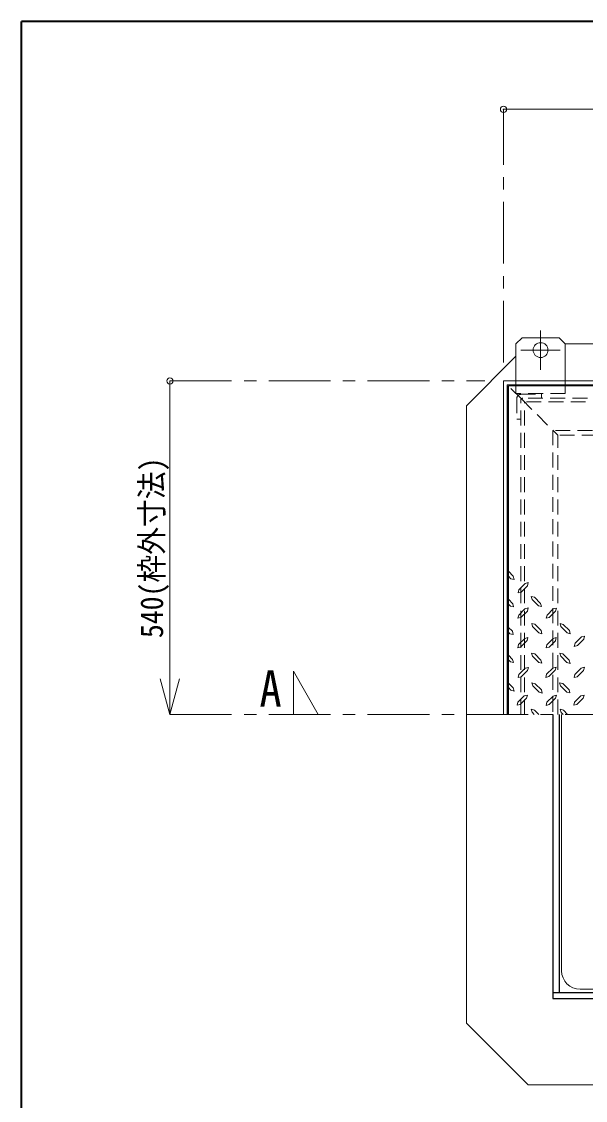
# Model space of a CAD drawing. Units: millimetres at full size, sheet at 1:10; details may follow other scales. Extents: x -2096 to 1954, y -1296 to 1514.
# Drawn here: x -2096 to -1640, y 641 to 1514 of the extents above; entities that cross this region are included whole.
import ezdxf
from ezdxf.enums import TextEntityAlignment as Align

# ---------------------------------------------------------------- set-up
doc = ezdxf.new("R2010")
doc.units = ezdxf.units.MM
doc.header["$LTSCALE"] = 10
doc.header["$PDMODE"] = 32
doc.header["$PDSIZE"] = 5
doc.linetypes.add('CHAIN1', pattern=[8, 5, -1, 1, -1])
doc.linetypes.add('DASHED1', pattern=[1.8, 1.2, -0.6])
doc.layers.add('0-0_ﾚｲﾔ1', color=4, linetype='Continuous', lineweight=9)
doc.styles.add('ＭＳ ゴシック', font='')
doc.styles.get('ＭＳ ゴシック').set_extended_font_data('MS Gothic')

msp = doc.modelspace()

# ---------------------------------------------------------------- linework, layer by layer
at = {"layer": '0-0_ﾚｲﾔ1', "color": 1, "lineweight": 40}
for p in [(-2096.22, -1295.95), (1953.78, 1514.05)]:
    msp.add_line(p, (-2096.22, 1514.05), dxfattribs=at)
at = {"layer": '0-0_ﾚｲﾔ1'}
for p, q in [((-766.22, 1443.05), (-1706.22, 1443.05)), ((-1691.22, 1258.05), (-1696.22, 1253.05)), ((-1691.22, 1258.05), (-1661.22, 1258.05)), ((-1656.22, 1253.05), (-1661.22, 1258.05)), ((-1696.22, 1253.05), (-1696.22, 1223.05)), ((-1656.22, 1253.05), (-1656.22, 1223.05)), ((-1256.22, 1253.05), (-1656.22, 1253.05)), ((-1736.22, 1203.05), (-1696.22, 1243.05)), ((-1976.22, 953.05), (-1976.22, 1223.05)), ((-1736.22, 1203.05), (-1736.22, 953.05)), ((-1698.32, 1064.9), (-1702.22, 1068.96)), ((-1700.17, 1062.97), (-1702.22, 1065.02)), ((-1700.17, 1062.97), (-1697.6, 1062.33)), ((-1698.32, 1064.9), (-1697.6, 1062.33)), ((-1688.76, 1059.04), (-1693.74, 1053.97)), ((-1686.83, 1057.19), (-1691.89, 1052.13)), ((-1688.76, 1059.04), (-1686.18, 1059.76)), ((-1686.83, 1057.19), (-1686.18, 1059.76)), ((-1683.77, 1048.67), (-1681.2, 1047.95)), ((-1683.05, 1046.1), (-1683.77, 1048.67)), ((-1698.72, 1042.64), (-1702.22, 1046.28)), ((-1700.57, 1040.72), (-1702.22, 1042.36)), ((-1700.57, 1040.72), (-1698, 1040.07)), ((-1698.72, 1042.64), (-1698, 1040.07)), ((-1677.99, 1041.04), (-1683.05, 1046.1)), ((-1676.14, 1042.97), (-1681.2, 1047.95)), ((-1677.99, 1041.04), (-1675.42, 1040.39)), ((-1676.14, 1042.97), (-1675.42, 1040.39)), ((-1688.84, 1038.63), (-1693.9, 1033.56)), ((-1688.84, 1038.63), (-1686.26, 1039.27)), ((-1686.91, 1036.78), (-1686.26, 1039.27)), ((-1665.93, 1038.55), (-1671, 1033.48)), ((-1665.93, 1038.55), (-1663.36, 1039.19)), ((-1664.01, 1036.7), (-1663.36, 1039.19)), ((-1699.04, 1020.39), (-1702.22, 1023.56)), ((-1683.37, 1026.73), (-1680.8, 1026.09)), ((-1682.65, 1024.24), (-1683.37, 1026.73)), ((-1677.59, 1019.1), (-1682.65, 1024.24)), ((-1675.74, 1021.03), (-1680.8, 1026.09)), ((-1660.47, 1026.65), (-1657.9, 1026.01)), ((-1659.75, 1024.16), (-1660.47, 1026.65)), ((-1654.68, 1019.02), (-1659.75, 1024.16)), ((-1652.84, 1020.95), (-1657.9, 1026.01)), ((-1700.97, 1018.46), (-1702.22, 1019.7)), ((-1700.97, 1018.46), (-1698.4, 1017.81)), ((-1699.04, 1020.39), (-1698.4, 1017.81)), ((-1689, 1014.68), (-1694.06, 1009.62)), ((-1689, 1014.68), (-1686.43, 1015.32)), ((-1687.07, 1012.83), (-1686.43, 1015.32)), ((-1677.59, 1019.1), (-1675.1, 1018.46)), ((-1675.74, 1021.03), (-1675.1, 1018.46)), ((-1666.1, 1014.6), (-1671.16, 1009.54)), ((-1666.1, 1014.6), (-1663.52, 1015.24)), ((-1664.17, 1012.75), (-1663.52, 1015.24)), ((-1654.68, 1019.02), (-1652.19, 1018.38)), ((-1652.84, 1020.95), (-1652.19, 1018.38)), ((-1643.19, 1015.8), (-1648.26, 1010.74)), ((-1643.19, 1015.8), (-1640.62, 1016.45)), ((-1641.26, 1013.96), (-1640.62, 1016.45)), ((-1698.8, 997.56), (-1702.22, 1000.98)), ((-1700.65, 995.64), (-1702.22, 997.2)), ((-1698.8, 997.56), (-1698.08, 994.99)), ((-1683.53, 1002.79), (-1680.96, 1002.14)), ((-1682.81, 1000.3), (-1683.53, 1002.79)), ((-1677.75, 995.15), (-1682.81, 1000.3)), ((-1675.9, 997.08), (-1680.96, 1002.14)), ((-1675.9, 997.08), (-1675.26, 994.51)), ((-1660.63, 1002.71), (-1658.06, 1002.06)), ((-1659.91, 1000.22), (-1660.63, 1002.71)), ((-1654.85, 995.07), (-1659.91, 1000.22)), ((-1653, 997), (-1658.06, 1002.06)), ((-1653, 997), (-1652.35, 994.43)), ((-1700.65, 995.64), (-1698.08, 994.99)), ((-1688.68, 990.49), (-1693.74, 985.43)), ((-1688.68, 990.49), (-1686.1, 991.14)), ((-1686.75, 988.64), (-1686.1, 991.14)), ((-1677.75, 995.15), (-1675.26, 994.51)), ((-1666.26, 990.65), (-1671.32, 985.59)), ((-1666.26, 990.65), (-1663.68, 991.3)), ((-1664.33, 988.8), (-1663.68, 991.3)), ((-1654.85, 995.07), (-1652.35, 994.43)), ((-1643.35, 990.57), (-1648.42, 985.51)), ((-1643.35, 990.57), (-1640.78, 991.22)), ((-1641.43, 988.72), (-1640.78, 991.22)), ((-1976.22, 953.05), (-1983.98, 982.02)), ((-1976.22, 953.05), (-1968.45, 982.02)), ((-1698.32, 974.58), (-1702.22, 978.48)), ((-1683.21, 978.6), (-1680.64, 977.96)), ((-1682.49, 976.11), (-1683.21, 978.6)), ((-1660.79, 978.76), (-1658.22, 978.12)), ((-1660.07, 976.27), (-1660.79, 978.76)), ((-1700.17, 972.65), (-1702.22, 974.99)), ((-1700.17, 972.65), (-1697.6, 972.01)), ((-1698.32, 974.58), (-1697.6, 972.01)), ((-1677.43, 970.97), (-1682.49, 976.11)), ((-1675.58, 972.89), (-1680.64, 977.96)), ((-1677.43, 970.97), (-1674.93, 970.32)), ((-1675.58, 972.89), (-1674.93, 970.32)), ((-1655.01, 971.13), (-1660.07, 976.27)), ((-1653.16, 973.05), (-1658.22, 978.12)), ((-1655.01, 971.13), (-1652.51, 970.48)), ((-1653.16, 973.05), (-1652.51, 970.48)), ((-1689.48, 968.15), (-1694.54, 963.09)), ((-1689.48, 968.15), (-1686.91, 968.8)), ((-1687.55, 966.3), (-1686.91, 968.8)), ((-1666.01, 967.99), (-1671.08, 962.93)), ((-1666.01, 967.99), (-1663.44, 968.64)), ((-1664.09, 966.14), (-1663.44, 968.64)), ((-1643.6, 968.15), (-1648.66, 963.09)), ((-1643.6, 968.15), (-1641.02, 968.8)), ((-1641.67, 966.3), (-1641.02, 968.8)), ((-1683.77, 957.39), (-1681.2, 956.66)), ((-1683.05, 954.81), (-1683.77, 957.39)), ((-1681.28, 953.05), (-1683.05, 954.81)), ((-1677.59, 953.05), (-1681.2, 956.66)), ((-1660.31, 957.22), (-1657.74, 956.58)), ((-1659.67, 954.73), (-1660.31, 957.22)), ((-1657.98, 953.05), (-1659.67, 954.73)), ((-1654.34, 953.05), (-1657.74, 956.58))]:
    msp.add_line(p, q, dxfattribs=at)
at = {"layer": '0-0_ﾚｲﾔ1', "linetype": 'CHAIN1'}
for p, q in [((-1706.22, 1238.05), (-1706.22, 1443.05)), ((-1676.22, 1264.05), (-1676.22, 1232.05)), ((-1692.22, 1248.05), (-1660.22, 1248.05)), ((-1976.22, 1223.05), (-1721.22, 1223.05)), ((-1976.22, 953.05), (-416.22, 953.05))]:
    msp.add_line(p, q, dxfattribs=at)
at = {"layer": '0-0_ﾚｲﾔ1', "color": 7, "lineweight": 18}
for p, q in [((-766.22, 1223.05), (-1706.22, 1223.05)), ((-1706.22, 1223.05), (-1706.22, 953.05)), ((-769.22, 1220.05), (-1703.22, 1220.05)), ((-1703.22, 1220.05), (-1703.22, 953.05)), ((-1736.22, 953.05), (-1736.22, 703.05)), ((-1659.22, 745.55), (-1659.22, 953.05)), ((-1454.22, 730.55), (-1644.22, 730.55)), ((-1736.22, 703.05), (-1686.22, 653.05)), ((-786.22, 653.05), (-1686.22, 653.05))]:
    msp.add_line(p, q, dxfattribs=at)
at = {"layer": '0-0_ﾚｲﾔ1', "linetype": 'DASHED1'}
for p, q in [((-1696.22, 1223.05), (-1696.22, 1213.05)), ((-1656.22, 1223.05), (-1656.22, 1213.05)), ((-1691.75, 1208.58), (-1702.22, 1219.05)), ((-1656.22, 1213.05), (-1696.22, 1213.05)), ((-1695.42, 1209.05), (-1695.42, 1192.25)), ((-1692.22, 1212.25), (-1675.42, 1212.25)), ((-1261.72, 1206.05), (-1689.22, 1206.05)), ((-1689.22, 953.05), (-1689.22, 1206.05)), ((-1675.42, 1212.25), (-1675.42, 1209.05)), ((-1692.22, 1192.25), (-1695.42, 1192.25)), ((-806.22, 1183.05), (-1666.22, 1183.05)), ((-1666.22, 1183.05), (-1666.22, 953.05))]:
    msp.add_line(p, q, dxfattribs=at)
at = {"layer": '0-0_ﾚｲﾔ1', "color": 5, "lineweight": 25}
for p, q in [((-770.22, 1219.05), (-1702.22, 1219.05)), ((-1702.22, 953.05), (-1702.22, 1219.05)), ((-1666.22, 953.05), (-1666.22, 723.05)), ((-1661.22, 953.05), (-1661.22, 728.05)), ((-1666.22, 728.05), (-806.22, 728.05)), ((-1666.22, 723.05), (-806.22, 723.05))]:
    msp.add_line(p, q, dxfattribs=at)
at = {"layer": '0-0_ﾚｲﾔ1', "color": 7, "linetype": 'DASHED1', "lineweight": 18}
for p, q in [((-1692.22, 953.05), (-1692.22, 1207.45)), ((-1691.75, 1208.58), (-1662.22, 1179.05)), ((-1260.32, 1209.05), (-1690.62, 1209.05)), ((-1288.72, 1179.05), (-1662.22, 1179.05)), ((-1662.22, 953.05), (-1662.22, 1179.05))]:
    msp.add_line(p, q, dxfattribs=at)
at = {"layer": '0-0_ﾚｲﾔ1'}
for points in [[(-1691.89, 1052.13), (-1694.46, 1051.4), (-1693.74, 1053.97)], [(-1686.91, 1036.78), (-1692.05, 1031.64), (-1694.54, 1030.99), (-1693.9, 1033.56)], [(-1664.01, 1036.7), (-1669.15, 1031.55), (-1671.64, 1030.91), (-1671, 1033.48)], [(-1641.26, 1013.96), (-1646.41, 1008.81), (-1648.9, 1008.17), (-1648.26, 1010.74)], [(-1687.07, 1012.83), (-1692.21, 1007.69), (-1694.7, 1007.05), (-1694.06, 1009.62)], [(-1664.17, 1012.75), (-1669.31, 1007.61), (-1671.8, 1006.97), (-1671.16, 1009.54)], [(-1686.75, 988.64), (-1691.89, 983.5), (-1694.38, 982.86), (-1693.74, 985.43)], [(-1664.33, 988.8), (-1669.47, 983.66), (-1671.96, 983.02), (-1671.32, 985.59)], [(-1641.43, 988.72), (-1646.57, 983.58), (-1649.06, 982.94), (-1648.42, 985.51)], [(-1687.55, 966.3), (-1692.69, 961.16), (-1695.18, 960.52), (-1694.54, 963.09)], [(-1664.09, 966.14), (-1669.23, 961), (-1671.72, 960.36), (-1671.08, 962.93)], [(-1641.67, 966.3), (-1646.81, 961.16), (-1649.3, 960.52), (-1648.66, 963.09)]]:
    msp.add_lwpolyline(points, dxfattribs=at)
at = {"layer": '0-0_ﾚｲﾔ1', "linetype": 'CHAIN1'}
msp.add_lwpolyline([(-1856.22, 953.05), (-1876.22, 988.05), (-1876.22, 953.05)], dxfattribs=at)
at = {"layer": '0-0_ﾚｲﾔ1'}
msp.add_circle((-1676.22, 1248.05), 6, dxfattribs=at)
at = {"layer": '0-0_ﾚｲﾔ1', "linetype": 'DASHED1'}
msp.add_arc((-1692.22, 1209.05), 3.2, 90, 180, dxfattribs=at)
at = {"layer": '0-0_ﾚｲﾔ1', "color": 7, "linetype": 'DASHED1', "lineweight": 18}
msp.add_arc((-1690.62, 1207.45), 1.6, 90, 180, dxfattribs=at)
at = {"layer": '0-0_ﾚｲﾔ1', "color": 7, "lineweight": 18}
msp.add_arc((-1644.22, 745.55), 15, 180, 270, dxfattribs=at)
at = {"layer": '0-0_ﾚｲﾔ1', "color": 1}
for p in [(-1706.22, 1443.05), (-1976.22, 1223.05)]:
    msp.add_point(p, dxfattribs=at)

# ---------------------------------------------------------------- texts
at = {"layer": '0-0_ﾚｲﾔ1', "color": 7, "style": 'ＭＳ ゴシック', "width": 0.9}
msp.add_text('540(枠外寸法)', height=18.33, rotation=90, dxfattribs=at).set_placement((-1976.22, 1014.92), align=Align.BOTTOM_LEFT)
msp.add_text('A', height=29.33, dxfattribs=at).set_placement((-1903.72, 950.55), align=Align.BOTTOM_LEFT)

doc.saveas('drawing.dxf')
